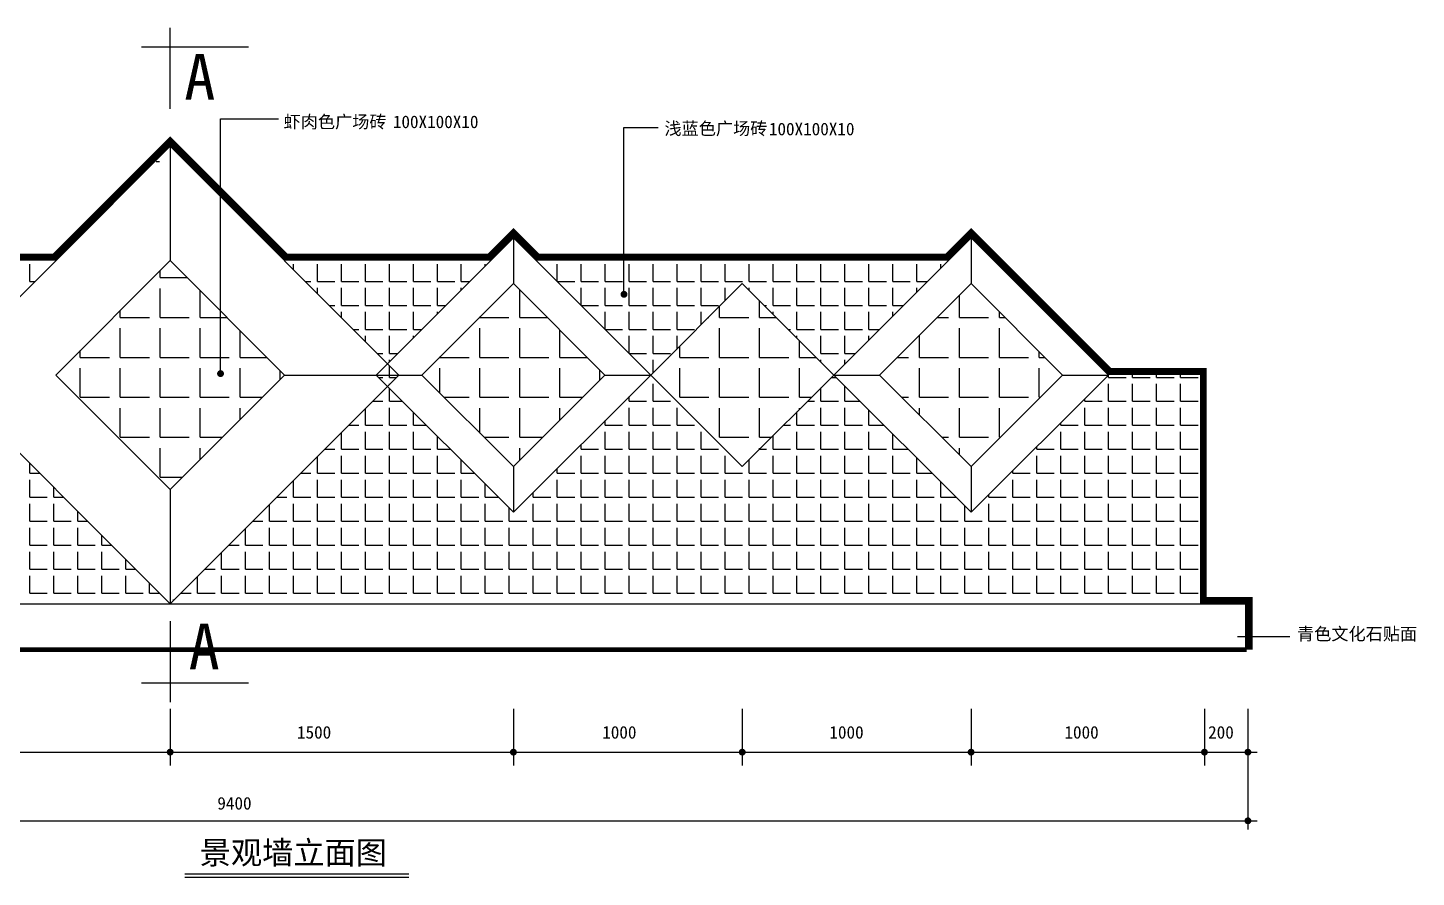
# Model space of a CAD drawing. Extents: x 537 to 24606, y 10245 to 27150.
# Drawn here: x 18486 to 24553, y 19555 to 23267 of the extents above; entities that cross this region are included whole.
import ezdxf

# ---------------------------------------------------------------- set-up
doc = ezdxf.new("R2010")
doc.units = 0
for name, color, linetype in [('填充', 4, 'CONTINUOUS'), ('大理石', 2, 'CONTINUOUS'), ('建筑', 1, 'CONTINUOUS'), ('文字', 7, 'CONTINUOUS'), ('标注', 5, 'CONTINUOUS'), ('路', 7, 'CONTINUOUS'), ('边线', 3, 'CONTINUOUS'), ('铺装', 8, 'CONTINUOUS')]:
    doc.layers.add(name, color=color, linetype=linetype)
doc.styles.get("Standard").update_dxf_attribs({"font": '', "height": 100})
doc.styles.get('STANDARD').set_extended_font_data('KaiTi_GB2312')

# ---------------------------------------------------------------- blocks, each defined once
blk = doc.blocks.new('13')
at = {"layer": '填充'}
for p, q in [((4735.1, 2184.9), (4735.1, 2199)), ((4638.7, 2132.8), (4652.8, 2132.8)), ((4787.2, 2132.8), (4801.3, 2132.8)), ((4839.9, 2080.1), (4839.9, 2094.2)), ((4533.9, 2028), (4548, 2028)), ((4892, 2028), (4906.1, 2028)), ((4944.7, 1975.3), (4944.7, 1989.5)), ((4429.1, 1923.3), (4443.3, 1923.3)), ((4996.7, 1923.3), (5010.9, 1923.3)), ((5049.4, 1870.6), (5049.4, 1884.7)), ((4324.3, 1818.5), (4338.5, 1818.5)), ((5101.5, 1818.5), (5115.7, 1818.5)), ((5154.2, 1765.8), (5154.2, 1779.9)), ((6202, 1782), (6202, 1789.9)), ((8192.7, 1772.7), (8192.7, 1786.8)), ((4219.6, 1713.7), (4233.7, 1713.7)), ((5206.3, 1713.7), (5220.4, 1713.7)), ((6119.6, 1713.7), (6133.7, 1713.7)), ((6306.7, 1713.7), (6306.7, 1727.4)), ((6306.7, 1713.7), (6320.4, 1713.7)), ((8119.6, 1713.7), (8133.7, 1713.7)), ((8297.5, 1722.5), (8297.5, 1736.7)), ((8306.3, 1713.7), (8320.4, 1713.7)), ((4106.5, 1608.9), (4106.5, 1685.1)), ((5259, 1661), (5259, 1685.1)), ((5363.8, 1608.9), (5363.8, 1685.1)), ((5468.5, 1608.9), (5468.5, 1685.1)), ((5573.3, 1608.9), (5573.3, 1685.1)), ((5678.1, 1608.9), (5678.1, 1685.1)), ((5782.9, 1608.9), (5782.9, 1685.1)), ((5887.6, 1608.9), (5887.6, 1685.1)), ((5992.4, 1608.9), (5992.4, 1685.1)), ((6097.2, 1677.2), (6097.2, 1685.1)), ((6411.5, 1608.9), (6411.5, 1685.1)), ((6516.3, 1608.9), (6516.3, 1685.1)), ((6621.1, 1608.9), (6621.1, 1685.1)), ((6725.8, 1608.9), (6725.8, 1685.1)), ((6830.6, 1608.9), (6830.6, 1685.1)), ((6935.4, 1608.9), (6935.4, 1685.1)), ((7040.2, 1608.9), (7040.2, 1685.1)), ((7144.9, 1608.9), (7144.9, 1685.1)), ((7249.7, 1608.9), (7249.7, 1685.1)), ((7354.5, 1608.9), (7354.5, 1685.1)), ((7459.3, 1608.9), (7459.3, 1685.1)), ((7564, 1608.9), (7564, 1685.1)), ((7668.8, 1608.9), (7668.8, 1685.1)), ((7773.6, 1608.9), (7773.6, 1685.1)), ((7878.4, 1608.9), (7878.4, 1685.1)), ((7983.1, 1608.9), (7983.1, 1685.1)), ((8087.9, 1667.9), (8087.9, 1685.1)), ((4106.5, 1608.9), (4128.9, 1608.9)), ((5311.1, 1608.9), (5335.2, 1608.9)), ((5363.8, 1608.9), (5440, 1608.9)), ((5363.8, 1556.2), (5363.8, 1580.4)), ((5468.5, 1608.9), (5544.7, 1608.9)), ((5468.5, 1504.2), (5468.5, 1580.4)), ((5573.3, 1608.9), (5649.5, 1608.9)), ((5573.3, 1504.2), (5573.3, 1580.4)), ((5678.1, 1608.9), (5754.3, 1608.9)), ((5678.1, 1504.2), (5678.1, 1580.4)), ((5782.9, 1608.9), (5859.1, 1608.9)), ((5782.9, 1504.2), (5782.9, 1580.4)), ((5887.6, 1608.9), (5963.8, 1608.9)), ((5887.6, 1504.2), (5887.6, 1580.4)), ((5992.4, 1608.9), (6028.9, 1608.9)), ((5992.4, 1572.4), (5992.4, 1580.4)), ((6411.5, 1608.9), (6487.7, 1608.9)), ((6516.3, 1608.9), (6592.5, 1608.9)), ((6516.3, 1504.2), (6516.3, 1580.4)), ((6621.1, 1608.9), (6697.3, 1608.9)), ((6621.1, 1504.2), (6621.1, 1580.4)), ((6725.8, 1608.9), (6802, 1608.9)), ((6725.8, 1504.2), (6725.8, 1580.4)), ((6830.6, 1608.9), (6906.8, 1608.9)), ((6830.6, 1504.2), (6830.6, 1580.4)), ((6935.4, 1608.9), (7011.6, 1608.9)), ((6935.4, 1504.2), (6935.4, 1580.4)), ((7040.2, 1608.9), (7116.4, 1608.9)), ((7040.2, 1504.2), (7040.2, 1580.4)), ((7144.9, 1608.9), (7221.1, 1608.9)), ((7144.9, 1524.9), (7144.9, 1580.4)), ((7249.7, 1608.9), (7325.9, 1608.9)), ((7249.7, 1570.3), (7249.7, 1580.4)), ((7354.5, 1608.9), (7430.7, 1608.9)), ((7354.5, 1504.2), (7354.5, 1580.4)), ((7459.3, 1608.9), (7535.5, 1608.9)), ((7459.3, 1504.2), (7459.3, 1580.4)), ((7564, 1608.9), (7640.2, 1608.9)), ((7564, 1504.2), (7564, 1580.4)), ((7668.8, 1608.9), (7745, 1608.9)), ((7668.8, 1504.2), (7668.8, 1580.4)), ((7773.6, 1608.9), (7849.8, 1608.9)), ((7773.6, 1504.2), (7773.6, 1580.4)), ((7878.4, 1608.9), (7954.6, 1608.9)), ((7878.4, 1504.2), (7878.4, 1580.4)), ((7983.1, 1608.9), (8028.9, 1608.9)), ((7983.1, 1563.1), (7983.1, 1580.4)), ((8402.2, 1617.8), (8402.2, 1631.9)), ((8411.1, 1608.9), (8425.2, 1608.9)), ((8507, 1513), (8507, 1527.1)), ((5415.8, 1504.2), (5440, 1504.2)), ((5468.5, 1504.2), (5544.7, 1504.2)), ((5468.5, 1451.5), (5468.5, 1475.6)), ((5573.3, 1504.2), (5649.5, 1504.2)), ((5573.3, 1399.4), (5573.3, 1475.6)), ((5678.1, 1504.2), (5754.3, 1504.2)), ((5678.1, 1399.4), (5678.1, 1475.6)), ((5782.9, 1504.2), (5859.1, 1504.2)), ((5782.9, 1399.4), (5782.9, 1475.6)), ((5887.6, 1504.2), (5924.2, 1504.2)), ((5887.6, 1467.6), (5887.6, 1475.6)), ((6516.3, 1504.2), (6592.5, 1504.2)), ((6621.1, 1504.2), (6697.3, 1504.2)), ((6621.1, 1399.4), (6621.1, 1475.6)), ((6725.8, 1504.2), (6802, 1504.2)), ((6725.8, 1399.4), (6725.8, 1475.6)), ((6830.6, 1504.2), (6906.8, 1504.2)), ((6830.6, 1399.4), (6830.6, 1475.6)), ((6935.4, 1504.2), (7011.6, 1504.2)), ((6935.4, 1399.4), (6935.4, 1475.6)), ((7040.2, 1504.2), (7116.4, 1504.2)), ((7040.2, 1420.2), (7040.2, 1475.6)), ((7315.8, 1504.2), (7325.9, 1504.2)), ((7354.5, 1504.2), (7430.7, 1504.2)), ((7354.5, 1465.5), (7354.5, 1475.6)), ((7459.3, 1504.2), (7535.5, 1504.2)), ((7459.3, 1399.4), (7459.3, 1475.6)), ((7564, 1504.2), (7640.2, 1504.2)), ((7564, 1399.4), (7564, 1475.6)), ((7668.8, 1504.2), (7745, 1504.2)), ((7668.8, 1399.4), (7668.8, 1475.6)), ((7773.6, 1504.2), (7849.8, 1504.2)), ((7773.6, 1399.4), (7773.6, 1475.6)), ((7878.4, 1504.2), (7924.2, 1504.2)), ((7878.4, 1458.4), (7878.4, 1475.6)), ((8515.8, 1504.2), (8530, 1504.2)), ((5520.6, 1399.4), (5544.7, 1399.4)), ((5573.3, 1399.4), (5649.5, 1399.4)), ((5678.1, 1399.4), (5754.3, 1399.4)), ((5782.9, 1399.4), (5819.4, 1399.4)), ((6621.1, 1399.4), (6697.3, 1399.4)), ((6725.8, 1399.4), (6802, 1399.4)), ((6830.6, 1399.4), (6906.8, 1399.4)), ((6935.4, 1399.4), (7011.6, 1399.4)), ((7420.6, 1399.4), (7430.7, 1399.4)), ((7459.3, 1399.4), (7535.5, 1399.4)), ((7564, 1399.4), (7640.2, 1399.4)), ((7668.8, 1399.4), (7745, 1399.4)), ((7773.6, 1399.4), (7819.4, 1399.4)), ((8611.8, 1408.2), (8611.8, 1422.3)), ((8620.6, 1399.4), (8634.8, 1399.4)), ((5573.3, 1346.7), (5573.3, 1370.8)), ((5678.1, 1294.6), (5678.1, 1370.8)), ((5782.9, 1362.9), (5782.9, 1370.8)), ((6725.8, 1294.6), (6725.8, 1370.8)), ((6830.6, 1294.6), (6830.6, 1370.8)), ((6935.4, 1315.4), (6935.4, 1370.8)), ((7459.3, 1360.7), (7459.3, 1370.8)), ((7564, 1294.6), (7564, 1370.8)), ((7668.8, 1294.6), (7668.8, 1370.8)), ((7773.6, 1353.6), (7773.6, 1370.8)), ((5625.4, 1294.6), (5649.5, 1294.6)), ((5678.1, 1294.6), (5714.6, 1294.6)), ((6725.8, 1294.6), (6802, 1294.6)), ((6830.6, 1294.6), (6906.8, 1294.6)), ((7564, 1294.6), (7640.2, 1294.6)), ((7668.8, 1294.6), (7714.6, 1294.6)), ((8716.6, 1303.4), (8716.6, 1317.6)), ((8725.4, 1294.6), (8739.5, 1294.6)), ((5678.1, 1258.1), (5678.1, 1266)), ((5678.1, 1189.8), (5678.1, 1241.9)), ((6830.6, 1210.6), (6830.6, 1266)), ((7564, 1256), (7564, 1266)), ((7668.8, 1248.8), (7668.8, 1266)), ((5630.2, 1189.8), (5649.5, 1189.8)), ((5678.1, 1189.8), (5709.8, 1189.8)), ((5678.1, 1158.1), (5678.1, 1161.3)), ((6830.6, 1085.1), (6830.6, 1161.3)), ((7609.8, 1189.8), (7630.2, 1189.8)), ((8821.3, 1189.8), (8821.3, 1212.8)), ((8821.3, 1189.8), (8897.5, 1189.8)), ((8821.3, 1085.1), (8821.3, 1161.3)), ((8926.1, 1189.8), (8926.1, 1210)), ((8926.1, 1189.8), (9002.3, 1189.8)), ((8926.1, 1085.1), (8926.1, 1161.3)), ((9030.9, 1189.8), (9030.9, 1210)), ((9030.9, 1189.8), (9107.1, 1189.8)), ((9030.9, 1085.1), (9030.9, 1161.3)), ((9135.7, 1189.8), (9135.7, 1210)), ((9135.7, 1189.8), (9211.9, 1189.8)), ((9135.7, 1085.1), (9135.7, 1161.3)), ((5678.1, 1085.1), (5678.1, 1141.9)), ((6725.8, 1085.1), (6725.8, 1105.8)), ((7564, 1085.1), (7564, 1144)), ((7668.8, 1085.1), (7668.8, 1151.2)), ((8716.6, 1085.1), (8716.6, 1096.6)), ((5573.3, 980.3), (5573.3, 1053.3)), ((5605.1, 1085.1), (5649.5, 1085.1)), ((5678.1, 1085.1), (5734.9, 1085.1)), ((5678.1, 980.3), (5678.1, 1056.5)), ((5782.9, 980.3), (5782.9, 1037.1)), ((6725.8, 1085.1), (6802, 1085.1)), ((6725.8, 980.3), (6725.8, 1056.5)), ((6830.6, 1085.1), (6906.8, 1085.1)), ((6830.6, 980.3), (6830.6, 1056.5)), ((6935.4, 980.3), (6935.4, 1056.5)), ((7459.3, 980.3), (7459.3, 1039.3)), ((7505.1, 1085.1), (7535.5, 1085.1)), ((7564, 1085.1), (7640.2, 1085.1)), ((7564, 980.3), (7564, 1056.5)), ((7668.8, 1085.1), (7734.9, 1085.1)), ((7668.8, 980.3), (7668.8, 1056.5)), ((7773.6, 980.3), (7773.6, 1046.4)), ((8716.6, 1085.1), (8792.8, 1085.1)), ((8716.6, 980.3), (8716.6, 1056.5)), ((8821.3, 1085.1), (8897.5, 1085.1)), ((8821.3, 980.3), (8821.3, 1056.5)), ((8926.1, 1085.1), (9002.3, 1085.1)), ((8926.1, 980.3), (8926.1, 1056.5)), ((9030.9, 1085.1), (9107.1, 1085.1)), ((9030.9, 980.3), (9030.9, 1056.5)), ((9135.7, 1085.1), (9211.9, 1085.1)), ((9135.7, 980.3), (9135.7, 1056.5)), ((5500.3, 980.3), (5544.7, 980.3)), ((5573.3, 980.3), (5649.5, 980.3)), ((5678.1, 980.3), (5754.3, 980.3)), ((5782.9, 980.3), (5839.7, 980.3)), ((6621.1, 980.3), (6621.1, 1001.1)), ((6621.1, 980.3), (6697.3, 980.3)), ((6725.8, 980.3), (6802, 980.3)), ((6830.6, 980.3), (6906.8, 980.3)), ((6935.4, 980.3), (7011.6, 980.3)), ((7400.3, 980.3), (7430.7, 980.3)), ((7459.3, 980.3), (7535.5, 980.3)), ((7564, 980.3), (7640.2, 980.3)), ((7668.8, 980.3), (7745, 980.3)), ((7773.6, 980.3), (7839.7, 980.3)), ((8611.8, 980.3), (8611.8, 991.8)), ((8611.8, 980.3), (8688, 980.3)), ((8716.6, 980.3), (8792.8, 980.3)), ((8821.3, 980.3), (8897.5, 980.3)), ((8926.1, 980.3), (9002.3, 980.3)), ((9030.9, 980.3), (9107.1, 980.3)), ((9135.7, 980.3), (9211.9, 980.3)), ((5468.5, 875.5), (5468.5, 948.5)), ((5573.3, 875.5), (5573.3, 951.7)), ((5678.1, 875.5), (5678.1, 951.7)), ((5782.9, 875.5), (5782.9, 951.7)), ((5887.6, 875.5), (5887.6, 932.4)), ((6621.1, 875.5), (6621.1, 951.7)), ((6725.8, 875.5), (6725.8, 951.7)), ((6830.6, 875.5), (6830.6, 951.7)), ((6935.4, 875.5), (6935.4, 951.7)), ((7040.2, 875.5), (7040.2, 951.7)), ((7354.5, 875.5), (7354.5, 934.5)), ((7459.3, 875.5), (7459.3, 951.7)), ((7564, 875.5), (7564, 951.7)), ((7668.8, 875.5), (7668.8, 951.7)), ((7773.6, 875.5), (7773.6, 951.7)), ((7878.4, 875.5), (7878.4, 941.6)), ((8611.8, 875.5), (8611.8, 951.7)), ((8716.6, 875.5), (8716.6, 951.7)), ((8821.3, 875.5), (8821.3, 951.7)), ((8926.1, 875.5), (8926.1, 951.7)), ((9030.9, 875.5), (9030.9, 951.7)), ((9135.7, 875.5), (9135.7, 951.7)), ((5395.5, 875.5), (5440, 875.5)), ((5468.5, 875.5), (5544.7, 875.5)), ((5573.3, 875.5), (5649.5, 875.5)), ((5678.1, 875.5), (5754.3, 875.5)), ((5782.9, 875.5), (5859.1, 875.5)), ((5887.6, 875.5), (5944.5, 875.5)), ((6516.3, 875.5), (6516.3, 896.3)), ((6516.3, 875.5), (6592.5, 875.5)), ((6621.1, 875.5), (6697.3, 875.5)), ((6725.8, 875.5), (6802, 875.5)), ((6830.6, 875.5), (6906.8, 875.5)), ((6935.4, 875.5), (7011.6, 875.5)), ((7040.2, 875.5), (7116.4, 875.5)), ((7295.5, 875.5), (7325.9, 875.5)), ((7354.5, 875.5), (7430.7, 875.5)), ((7459.3, 875.5), (7535.5, 875.5)), ((7564, 875.5), (7640.2, 875.5)), ((7668.8, 875.5), (7745, 875.5)), ((7773.6, 875.5), (7849.8, 875.5)), ((7878.4, 875.5), (7944.5, 875.5)), ((8507, 875.5), (8507, 887)), ((8507, 875.5), (8583.2, 875.5)), ((8611.8, 875.5), (8688, 875.5)), ((8716.6, 875.5), (8792.8, 875.5)), ((8821.3, 875.5), (8897.5, 875.5)), ((8926.1, 875.5), (9002.3, 875.5)), ((9030.9, 875.5), (9107.1, 875.5)), ((9135.7, 875.5), (9211.9, 875.5)), ((4106.5, 770.7), (4106.5, 813.5)), ((5363.8, 770.7), (5363.8, 843.8)), ((5468.5, 770.7), (5468.5, 846.9)), ((5573.3, 770.7), (5573.3, 846.9)), ((5678.1, 770.7), (5678.1, 846.9)), ((5782.9, 770.7), (5782.9, 846.9)), ((5887.6, 770.7), (5887.6, 846.9)), ((5992.4, 770.7), (5992.4, 827.6)), ((6411.5, 770.7), (6411.5, 791.5)), ((6516.3, 770.7), (6516.3, 846.9)), ((6621.1, 770.7), (6621.1, 846.9)), ((6725.8, 770.7), (6725.8, 846.9)), ((6830.6, 770.7), (6830.6, 846.9)), ((6935.4, 770.7), (6935.4, 846.9)), ((7040.2, 770.7), (7040.2, 846.9)), ((7144.9, 770.7), (7144.9, 846.9)), ((7249.7, 770.7), (7249.7, 829.7)), ((7354.5, 770.7), (7354.5, 846.9)), ((7459.3, 770.7), (7459.3, 846.9)), ((7564, 770.7), (7564, 846.9)), ((7668.8, 770.7), (7668.8, 846.9)), ((7773.6, 770.7), (7773.6, 846.9)), ((7878.4, 770.7), (7878.4, 846.9)), ((7983.1, 770.7), (7983.1, 836.9)), ((8507, 770.7), (8507, 846.9)), ((8611.8, 770.7), (8611.8, 846.9)), ((8716.6, 770.7), (8716.6, 846.9)), ((8821.3, 770.7), (8821.3, 846.9)), ((8926.1, 770.7), (8926.1, 846.9)), ((9030.9, 770.7), (9030.9, 846.9)), ((9135.7, 770.7), (9135.7, 846.9)), ((4106.5, 770.7), (4149.3, 770.7)), ((4106.5, 666), (4106.5, 742.2)), ((5259, 666), (5259, 739)), ((5290.7, 770.7), (5335.2, 770.7)), ((5363.8, 770.7), (5440, 770.7)), ((5363.8, 666), (5363.8, 742.2)), ((5468.5, 770.7), (5544.7, 770.7)), ((5468.5, 666), (5468.5, 742.2)), ((5573.3, 770.7), (5649.5, 770.7)), ((5573.3, 666), (5573.3, 742.2)), ((5678.1, 770.7), (5754.3, 770.7)), ((5678.1, 666), (5678.1, 742.2)), ((5782.9, 770.7), (5859.1, 770.7)), ((5782.9, 666), (5782.9, 742.2)), ((5887.6, 770.7), (5963.8, 770.7)), ((5887.6, 666), (5887.6, 742.2)), ((5992.4, 770.7), (6049.3, 770.7)), ((5992.4, 666), (5992.4, 742.2)), ((6411.5, 770.7), (6487.7, 770.7)), ((6411.5, 666), (6411.5, 742.2)), ((6516.3, 770.7), (6592.5, 770.7)), ((6516.3, 666), (6516.3, 742.2)), ((6621.1, 770.7), (6697.3, 770.7)), ((6621.1, 666), (6621.1, 742.2)), ((6725.8, 770.7), (6802, 770.7)), ((6725.8, 666), (6725.8, 742.2)), ((6830.6, 770.7), (6906.8, 770.7)), ((6830.6, 666), (6830.6, 742.2)), ((6935.4, 770.7), (7011.6, 770.7)), ((6935.4, 666), (6935.4, 742.2)), ((7040.2, 770.7), (7116.4, 770.7)), ((7040.2, 666), (7040.2, 742.2)), ((7144.9, 770.7), (7221.1, 770.7)), ((7144.9, 666), (7144.9, 742.2)), ((7249.7, 770.7), (7325.9, 770.7)), ((7249.7, 666), (7249.7, 742.2)), ((7354.5, 770.7), (7430.7, 770.7)), ((7354.5, 666), (7354.5, 742.2)), ((7459.3, 770.7), (7535.5, 770.7)), ((7459.3, 666), (7459.3, 742.2)), ((7564, 770.7), (7640.2, 770.7)), ((7564, 666), (7564, 742.2)), ((7668.8, 770.7), (7745, 770.7)), ((7668.8, 666), (7668.8, 742.2)), ((7773.6, 770.7), (7849.8, 770.7)), ((7773.6, 666), (7773.6, 742.2)), ((7878.4, 770.7), (7954.6, 770.7)), ((7878.4, 666), (7878.4, 742.2)), ((7983.1, 770.7), (8049.3, 770.7)), ((7983.1, 666), (7983.1, 742.2)), ((8087.9, 666), (8087.9, 732.1)), ((8402.2, 770.7), (8402.2, 782.2)), ((8402.2, 770.7), (8478.4, 770.7)), ((8402.2, 666), (8402.2, 742.2)), ((8507, 770.7), (8583.2, 770.7)), ((8507, 666), (8507, 742.2)), ((8611.8, 770.7), (8688, 770.7)), ((8611.8, 666), (8611.8, 742.2)), ((8716.6, 770.7), (8792.8, 770.7)), ((8716.6, 666), (8716.6, 742.2)), ((8821.3, 770.7), (8897.5, 770.7)), ((8821.3, 666), (8821.3, 742.2)), ((8926.1, 770.7), (9002.3, 770.7)), ((8926.1, 666), (8926.1, 742.2)), ((9030.9, 770.7), (9107.1, 770.7)), ((9030.9, 666), (9030.9, 742.2)), ((9135.7, 770.7), (9211.9, 770.7)), ((9135.7, 666), (9135.7, 742.2)), ((4211.2, 666), (4211.2, 708.8)), ((6097.2, 666), (6097.2, 722.8)), ((6306.7, 666), (6306.7, 686.7)), ((8297.5, 666), (8297.5, 677.5)), ((4106.5, 666), (4182.7, 666)), ((4106.5, 561.2), (4106.5, 637.4)), ((4211.2, 666), (4254, 666)), ((4211.2, 561.2), (4211.2, 637.4)), ((5154.2, 561.2), (5154.2, 634.2)), ((5186, 666), (5230.4, 666)), ((5259, 666), (5335.2, 666)), ((5259, 561.2), (5259, 637.4)), ((5363.8, 666), (5440, 666)), ((5363.8, 561.2), (5363.8, 637.4)), ((5468.5, 666), (5544.7, 666)), ((5468.5, 561.2), (5468.5, 637.4)), ((5573.3, 666), (5649.5, 666)), ((5573.3, 561.2), (5573.3, 637.4)), ((5678.1, 666), (5754.3, 666)), ((5678.1, 561.2), (5678.1, 637.4)), ((5782.9, 666), (5859.1, 666)), ((5782.9, 561.2), (5782.9, 637.4)), ((5887.6, 666), (5963.8, 666)), ((5887.6, 561.2), (5887.6, 637.4)), ((5992.4, 666), (6068.6, 666)), ((5992.4, 561.2), (5992.4, 637.4)), ((6097.2, 666), (6154, 666)), ((6097.2, 561.2), (6097.2, 637.4)), ((6202, 561.2), (6202, 618)), ((6306.7, 666), (6382.9, 666)), ((6306.7, 561.2), (6306.7, 637.4)), ((6411.5, 666), (6487.7, 666)), ((6411.5, 561.2), (6411.5, 637.4)), ((6516.3, 666), (6592.5, 666)), ((6516.3, 561.2), (6516.3, 637.4)), ((6621.1, 666), (6697.3, 666)), ((6621.1, 561.2), (6621.1, 637.4)), ((6725.8, 666), (6802, 666)), ((6725.8, 561.2), (6725.8, 637.4)), ((6830.6, 666), (6906.8, 666)), ((6830.6, 561.2), (6830.6, 637.4)), ((6935.4, 666), (7011.6, 666)), ((6935.4, 561.2), (6935.4, 637.4)), ((7040.2, 666), (7116.4, 666)), ((7040.2, 561.2), (7040.2, 637.4)), ((7144.9, 666), (7221.1, 666)), ((7144.9, 561.2), (7144.9, 637.4)), ((7249.7, 666), (7325.9, 666)), ((7249.7, 561.2), (7249.7, 637.4)), ((7354.5, 666), (7430.7, 666)), ((7354.5, 561.2), (7354.5, 637.4)), ((7459.3, 666), (7535.5, 666)), ((7459.3, 561.2), (7459.3, 637.4)), ((7564, 666), (7640.2, 666)), ((7564, 561.2), (7564, 637.4)), ((7668.8, 666), (7745, 666)), ((7668.8, 561.2), (7668.8, 637.4)), ((7773.6, 666), (7849.8, 666)), ((7773.6, 561.2), (7773.6, 637.4)), ((7878.4, 666), (7954.6, 666)), ((7878.4, 561.2), (7878.4, 637.4)), ((7983.1, 666), (8059.3, 666)), ((7983.1, 561.2), (7983.1, 637.4)), ((8087.9, 666), (8154, 666)), ((8087.9, 561.2), (8087.9, 637.4)), ((8192.7, 561.2), (8192.7, 627.3)), ((8297.5, 666), (8373.7, 666)), ((8297.5, 561.2), (8297.5, 637.4)), ((8402.2, 666), (8478.4, 666)), ((8402.2, 561.2), (8402.2, 637.4)), ((8507, 666), (8583.2, 666)), ((8507, 561.2), (8507, 637.4)), ((8611.8, 666), (8688, 666)), ((8611.8, 561.2), (8611.8, 637.4)), ((8716.6, 666), (8792.8, 666)), ((8716.6, 561.2), (8716.6, 637.4)), ((8821.3, 666), (8897.5, 666)), ((8821.3, 561.2), (8821.3, 637.4)), ((8926.1, 666), (9002.3, 666)), ((8926.1, 561.2), (8926.1, 637.4)), ((9030.9, 666), (9107.1, 666)), ((9030.9, 561.2), (9030.9, 637.4)), ((9135.7, 666), (9211.9, 666)), ((9135.7, 561.2), (9135.7, 637.4)), ((4106.5, 561.2), (4182.7, 561.2)), ((4211.2, 561.2), (4287.4, 561.2)), ((4316, 561.2), (4316, 604)), ((4316, 561.2), (4358.8, 561.2)), ((5081.2, 561.2), (5125.6, 561.2)), ((5154.2, 561.2), (5230.4, 561.2)), ((5259, 561.2), (5335.2, 561.2)), ((5363.8, 561.2), (5440, 561.2)), ((5468.5, 561.2), (5544.7, 561.2)), ((5573.3, 561.2), (5649.5, 561.2)), ((5678.1, 561.2), (5754.3, 561.2)), ((5782.9, 561.2), (5859.1, 561.2)), ((5887.6, 561.2), (5963.8, 561.2)), ((5992.4, 561.2), (6068.6, 561.2)), ((6097.2, 561.2), (6173.4, 561.2)), ((6202, 561.2), (6278.2, 561.2)), ((6306.7, 561.2), (6382.9, 561.2)), ((6411.5, 561.2), (6487.7, 561.2)), ((6516.3, 561.2), (6592.5, 561.2)), ((6621.1, 561.2), (6697.3, 561.2)), ((6725.8, 561.2), (6802, 561.2)), ((6830.6, 561.2), (6906.8, 561.2)), ((6935.4, 561.2), (7011.6, 561.2)), ((7040.2, 561.2), (7116.4, 561.2)), ((7144.9, 561.2), (7221.1, 561.2)), ((7249.7, 561.2), (7325.9, 561.2)), ((7354.5, 561.2), (7430.7, 561.2)), ((7459.3, 561.2), (7535.5, 561.2)), ((7564, 561.2), (7640.2, 561.2)), ((7668.8, 561.2), (7745, 561.2)), ((7773.6, 561.2), (7849.8, 561.2)), ((7878.4, 561.2), (7954.6, 561.2)), ((7983.1, 561.2), (8059.3, 561.2)), ((8087.9, 561.2), (8164.1, 561.2)), ((8192.7, 561.2), (8268.9, 561.2)), ((8297.5, 561.2), (8373.7, 561.2)), ((8402.2, 561.2), (8478.4, 561.2)), ((8507, 561.2), (8583.2, 561.2)), ((8611.8, 561.2), (8688, 561.2)), ((8716.6, 561.2), (8792.8, 561.2)), ((8821.3, 561.2), (8897.5, 561.2)), ((8926.1, 561.2), (9002.3, 561.2)), ((9030.9, 561.2), (9107.1, 561.2)), ((9135.7, 561.2), (9211.9, 561.2)), ((4106.5, 456.4), (4106.5, 532.6)), ((4211.2, 456.4), (4211.2, 532.6)), ((4316, 456.4), (4316, 532.6)), ((4420.8, 456.4), (4420.8, 499.2)), ((5049.4, 456.4), (5049.4, 529.4)), ((5154.2, 456.4), (5154.2, 532.6)), ((5259, 456.4), (5259, 532.6)), ((5363.8, 456.4), (5363.8, 532.6)), ((5468.5, 456.4), (5468.5, 532.6)), ((5573.3, 456.4), (5573.3, 532.6)), ((5678.1, 456.4), (5678.1, 532.6)), ((5782.9, 456.4), (5782.9, 532.6)), ((5887.6, 456.4), (5887.6, 532.6)), ((5992.4, 456.4), (5992.4, 532.6)), ((6097.2, 456.4), (6097.2, 532.6)), ((6202, 456.4), (6202, 532.6)), ((6306.7, 456.4), (6306.7, 532.6)), ((6411.5, 456.4), (6411.5, 532.6)), ((6516.3, 456.4), (6516.3, 532.6)), ((6621.1, 456.4), (6621.1, 532.6)), ((6725.8, 456.4), (6725.8, 532.6)), ((6830.6, 456.4), (6830.6, 532.6)), ((6935.4, 456.4), (6935.4, 532.6)), ((7040.2, 456.4), (7040.2, 532.6)), ((7144.9, 456.4), (7144.9, 532.6)), ((7249.7, 456.4), (7249.7, 532.6)), ((7354.5, 456.4), (7354.5, 532.6)), ((7459.3, 456.4), (7459.3, 532.6)), ((7564, 456.4), (7564, 532.6)), ((7668.8, 456.4), (7668.8, 532.6)), ((7773.6, 456.4), (7773.6, 532.6)), ((7878.4, 456.4), (7878.4, 532.6)), ((7983.1, 456.4), (7983.1, 532.6)), ((8087.9, 456.4), (8087.9, 532.6)), ((8192.7, 456.4), (8192.7, 532.6)), ((8297.5, 456.4), (8297.5, 532.6)), ((8402.2, 456.4), (8402.2, 532.6)), ((8507, 456.4), (8507, 532.6)), ((8611.8, 456.4), (8611.8, 532.6)), ((8716.6, 456.4), (8716.6, 532.6)), ((8821.3, 456.4), (8821.3, 532.6)), ((8926.1, 456.4), (8926.1, 532.6)), ((9030.9, 456.4), (9030.9, 532.6)), ((9135.7, 456.4), (9135.7, 532.6)), ((4106.5, 456.4), (4182.7, 456.4)), ((4106.5, 351.6), (4106.5, 427.8)), ((4211.2, 456.4), (4287.4, 456.4)), ((4211.2, 351.6), (4211.2, 427.8)), ((4316, 456.4), (4392.2, 456.4)), ((4316, 351.6), (4316, 427.8)), ((4420.8, 456.4), (4463.6, 456.4)), ((4420.8, 351.6), (4420.8, 427.8)), ((4976.4, 456.4), (5020.9, 456.4)), ((5049.4, 456.4), (5125.6, 456.4)), ((5049.4, 351.6), (5049.4, 427.8)), ((5154.2, 456.4), (5230.4, 456.4)), ((5154.2, 351.6), (5154.2, 427.8)), ((5259, 456.4), (5335.2, 456.4)), ((5259, 351.6), (5259, 427.8)), ((5363.8, 456.4), (5440, 456.4)), ((5363.8, 351.6), (5363.8, 427.8)), ((5468.5, 456.4), (5544.7, 456.4)), ((5468.5, 351.6), (5468.5, 427.8)), ((5573.3, 456.4), (5649.5, 456.4)), ((5573.3, 351.6), (5573.3, 427.8)), ((5678.1, 456.4), (5754.3, 456.4)), ((5678.1, 351.6), (5678.1, 427.8)), ((5782.9, 456.4), (5859.1, 456.4)), ((5782.9, 351.6), (5782.9, 427.8)), ((5887.6, 456.4), (5963.8, 456.4)), ((5887.6, 351.6), (5887.6, 427.8)), ((5992.4, 456.4), (6068.6, 456.4)), ((5992.4, 351.6), (5992.4, 427.8)), ((6097.2, 456.4), (6173.4, 456.4)), ((6097.2, 351.6), (6097.2, 427.8)), ((6202, 456.4), (6278.2, 456.4)), ((6202, 351.6), (6202, 427.8)), ((6306.7, 456.4), (6382.9, 456.4)), ((6306.7, 351.6), (6306.7, 427.8)), ((6411.5, 456.4), (6487.7, 456.4)), ((6411.5, 351.6), (6411.5, 427.8)), ((6516.3, 456.4), (6592.5, 456.4)), ((6516.3, 351.6), (6516.3, 427.8)), ((6621.1, 456.4), (6697.3, 456.4)), ((6621.1, 351.6), (6621.1, 427.8)), ((6725.8, 456.4), (6802, 456.4)), ((6725.8, 351.6), (6725.8, 427.8)), ((6830.6, 456.4), (6906.8, 456.4)), ((6830.6, 351.6), (6830.6, 427.8)), ((6935.4, 456.4), (7011.6, 456.4)), ((6935.4, 351.6), (6935.4, 427.8)), ((7040.2, 456.4), (7116.4, 456.4)), ((7040.2, 351.6), (7040.2, 427.8)), ((7144.9, 456.4), (7221.1, 456.4)), ((7144.9, 351.6), (7144.9, 427.8)), ((7249.7, 456.4), (7325.9, 456.4)), ((7249.7, 351.6), (7249.7, 427.8)), ((7354.5, 456.4), (7430.7, 456.4)), ((7354.5, 351.6), (7354.5, 427.8)), ((7459.3, 456.4), (7535.5, 456.4)), ((7459.3, 351.6), (7459.3, 427.8)), ((7564, 456.4), (7640.2, 456.4)), ((7564, 351.6), (7564, 427.8)), ((7668.8, 456.4), (7745, 456.4)), ((7668.8, 351.6), (7668.8, 427.8)), ((7773.6, 456.4), (7849.8, 456.4)), ((7773.6, 351.6), (7773.6, 427.8)), ((7878.4, 456.4), (7954.6, 456.4)), ((7878.4, 351.6), (7878.4, 427.8)), ((7983.1, 456.4), (8059.3, 456.4)), ((7983.1, 351.6), (7983.1, 427.8)), ((8087.9, 456.4), (8164.1, 456.4)), ((8087.9, 351.6), (8087.9, 427.8)), ((8192.7, 456.4), (8268.9, 456.4)), ((8192.7, 351.6), (8192.7, 427.8)), ((8297.5, 456.4), (8373.7, 456.4)), ((8297.5, 351.6), (8297.5, 427.8)), ((8402.2, 456.4), (8478.4, 456.4)), ((8402.2, 351.6), (8402.2, 427.8)), ((8507, 456.4), (8583.2, 456.4)), ((8507, 351.6), (8507, 427.8)), ((8611.8, 456.4), (8688, 456.4)), ((8611.8, 351.6), (8611.8, 427.8)), ((8716.6, 456.4), (8792.8, 456.4)), ((8716.6, 351.6), (8716.6, 427.8)), ((8821.3, 456.4), (8897.5, 456.4)), ((8821.3, 351.6), (8821.3, 427.8)), ((8926.1, 456.4), (9002.3, 456.4)), ((8926.1, 351.6), (8926.1, 427.8)), ((9030.9, 456.4), (9107.1, 456.4)), ((9030.9, 351.6), (9030.9, 427.8)), ((9135.7, 456.4), (9211.9, 456.4)), ((9135.7, 351.6), (9135.7, 427.8)), ((4525.6, 351.6), (4525.6, 394.4)), ((4944.7, 351.6), (4944.7, 424.7)), ((4106.5, 351.6), (4182.7, 351.6)), ((4106.5, 246.9), (4106.5, 323.1)), ((4211.2, 351.6), (4287.4, 351.6)), ((4211.2, 246.9), (4211.2, 323.1)), ((4316, 351.6), (4392.2, 351.6)), ((4316, 246.9), (4316, 323.1)), ((4420.8, 351.6), (4497, 351.6)), ((4420.8, 246.9), (4420.8, 323.1)), ((4525.6, 351.6), (4568.4, 351.6)), ((4525.6, 246.9), (4525.6, 323.1)), ((4839.9, 246.9), (4839.9, 319.9)), ((4871.6, 351.6), (4916.1, 351.6)), ((4944.7, 351.6), (5020.9, 351.6)), ((4944.7, 246.9), (4944.7, 323.1)), ((5049.4, 351.6), (5125.6, 351.6)), ((5049.4, 246.9), (5049.4, 323.1)), ((5154.2, 351.6), (5230.4, 351.6)), ((5154.2, 246.9), (5154.2, 323.1)), ((5259, 351.6), (5335.2, 351.6)), ((5259, 246.9), (5259, 323.1)), ((5363.8, 351.6), (5440, 351.6)), ((5363.8, 246.9), (5363.8, 323.1)), ((5468.5, 351.6), (5544.7, 351.6)), ((5468.5, 246.9), (5468.5, 323.1)), ((5573.3, 351.6), (5649.5, 351.6)), ((5573.3, 246.9), (5573.3, 323.1)), ((5678.1, 351.6), (5754.3, 351.6)), ((5678.1, 246.9), (5678.1, 323.1)), ((5782.9, 351.6), (5859.1, 351.6)), ((5782.9, 246.9), (5782.9, 323.1)), ((5887.6, 351.6), (5963.8, 351.6)), ((5887.6, 246.9), (5887.6, 323.1)), ((5992.4, 351.6), (6068.6, 351.6)), ((5992.4, 246.9), (5992.4, 323.1)), ((6097.2, 351.6), (6173.4, 351.6)), ((6097.2, 246.9), (6097.2, 323.1)), ((6202, 351.6), (6278.2, 351.6)), ((6202, 246.9), (6202, 323.1)), ((6306.7, 351.6), (6382.9, 351.6)), ((6306.7, 246.9), (6306.7, 323.1)), ((6411.5, 351.6), (6487.7, 351.6)), ((6411.5, 246.9), (6411.5, 323.1)), ((6516.3, 351.6), (6592.5, 351.6)), ((6516.3, 246.9), (6516.3, 323.1)), ((6621.1, 351.6), (6697.3, 351.6)), ((6621.1, 246.9), (6621.1, 323.1)), ((6725.8, 351.6), (6802, 351.6)), ((6725.8, 246.9), (6725.8, 323.1)), ((6830.6, 351.6), (6906.8, 351.6)), ((6830.6, 246.9), (6830.6, 323.1)), ((6935.4, 351.6), (7011.6, 351.6)), ((6935.4, 246.9), (6935.4, 323.1)), ((7040.2, 351.6), (7116.4, 351.6)), ((7040.2, 246.9), (7040.2, 323.1)), ((7144.9, 351.6), (7221.1, 351.6)), ((7144.9, 246.9), (7144.9, 323.1)), ((7249.7, 351.6), (7325.9, 351.6)), ((7249.7, 246.9), (7249.7, 323.1)), ((7354.5, 351.6), (7430.7, 351.6)), ((7354.5, 246.9), (7354.5, 323.1)), ((7459.3, 351.6), (7535.5, 351.6)), ((7459.3, 246.9), (7459.3, 323.1)), ((7564, 351.6), (7640.2, 351.6)), ((7564, 246.9), (7564, 323.1)), ((7668.8, 351.6), (7745, 351.6)), ((7668.8, 246.9), (7668.8, 323.1)), ((7773.6, 351.6), (7849.8, 351.6)), ((7773.6, 246.9), (7773.6, 323.1)), ((7878.4, 351.6), (7954.6, 351.6)), ((7878.4, 246.9), (7878.4, 323.1)), ((7983.1, 351.6), (8059.3, 351.6)), ((7983.1, 246.9), (7983.1, 323.1)), ((8087.9, 351.6), (8164.1, 351.6)), ((8087.9, 246.9), (8087.9, 323.1)), ((8192.7, 351.6), (8268.9, 351.6)), ((8192.7, 246.9), (8192.7, 323.1)), ((8297.5, 351.6), (8373.7, 351.6)), ((8297.5, 246.9), (8297.5, 323.1)), ((8402.2, 351.6), (8478.4, 351.6)), ((8402.2, 246.9), (8402.2, 323.1)), ((8507, 351.6), (8583.2, 351.6)), ((8507, 246.9), (8507, 323.1)), ((8611.8, 351.6), (8688, 351.6)), ((8611.8, 246.9), (8611.8, 323.1)), ((8716.6, 351.6), (8792.8, 351.6)), ((8716.6, 246.9), (8716.6, 323.1)), ((8821.3, 351.6), (8897.5, 351.6)), ((8821.3, 246.9), (8821.3, 323.1)), ((8926.1, 351.6), (9002.3, 351.6)), ((8926.1, 246.9), (8926.1, 323.1)), ((9030.9, 351.6), (9107.1, 351.6)), ((9030.9, 246.9), (9030.9, 323.1)), ((9135.7, 351.6), (9211.9, 351.6)), ((9135.7, 246.9), (9135.7, 323.1)), ((4106.5, 246.9), (4182.7, 246.9)), ((4211.2, 246.9), (4287.4, 246.9)), ((4316, 246.9), (4392.2, 246.9)), ((4420.8, 246.9), (4497, 246.9)), ((4525.6, 246.9), (4601.8, 246.9)), ((4630.3, 246.9), (4630.3, 289.7)), ((4630.3, 246.9), (4673.1, 246.9)), ((4766.9, 246.9), (4811.3, 246.9)), ((4839.9, 246.9), (4916.1, 246.9)), ((4944.7, 246.9), (5020.9, 246.9)), ((5049.4, 246.9), (5125.6, 246.9)), ((5154.2, 246.9), (5230.4, 246.9)), ((5259, 246.9), (5335.2, 246.9)), ((5363.8, 246.9), (5440, 246.9)), ((5468.5, 246.9), (5544.7, 246.9)), ((5573.3, 246.9), (5649.5, 246.9)), ((5678.1, 246.9), (5754.3, 246.9)), ((5782.9, 246.9), (5859.1, 246.9)), ((5887.6, 246.9), (5963.8, 246.9)), ((5992.4, 246.9), (6068.6, 246.9)), ((6097.2, 246.9), (6173.4, 246.9)), ((6202, 246.9), (6278.2, 246.9)), ((6306.7, 246.9), (6382.9, 246.9)), ((6411.5, 246.9), (6487.7, 246.9)), ((6516.3, 246.9), (6592.5, 246.9)), ((6621.1, 246.9), (6697.3, 246.9)), ((6725.8, 246.9), (6802, 246.9)), ((6830.6, 246.9), (6906.8, 246.9)), ((6935.4, 246.9), (7011.6, 246.9)), ((7040.2, 246.9), (7116.4, 246.9)), ((7144.9, 246.9), (7221.1, 246.9)), ((7249.7, 246.9), (7325.9, 246.9)), ((7354.5, 246.9), (7430.7, 246.9)), ((7459.3, 246.9), (7535.5, 246.9)), ((7564, 246.9), (7640.2, 246.9)), ((7668.8, 246.9), (7745, 246.9)), ((7773.6, 246.9), (7849.8, 246.9)), ((7878.4, 246.9), (7954.6, 246.9)), ((7983.1, 246.9), (8059.3, 246.9)), ((8087.9, 246.9), (8164.1, 246.9)), ((8192.7, 246.9), (8268.9, 246.9)), ((8297.5, 246.9), (8373.7, 246.9)), ((8402.2, 246.9), (8478.4, 246.9)), ((8507, 246.9), (8583.2, 246.9)), ((8611.8, 246.9), (8688, 246.9)), ((8716.6, 246.9), (8792.8, 246.9)), ((8821.3, 246.9), (8897.5, 246.9)), ((8926.1, 246.9), (9002.3, 246.9)), ((9030.9, 246.9), (9107.1, 246.9)), ((9135.7, 246.9), (9211.9, 246.9)), ((4735.1, 215.1), (4735.1, 218.3))]:
    blk.add_line(p, q, dxfattribs=at)

msp = doc.modelspace()

# ---------------------------------------------------------------- hatches: boundary and pattern name
at = {"layer": '铺装'}
h = msp.add_hatch(dxfattribs=at)
h.set_pattern_fill('ANGLE', color=256, scale=25, style=0)
h.set_pattern_definition([(0, (42813.47, 1395.28), (0, 174.625), [127, -47.625]), (90, (42813.47, 1395.28), (-174.625, 1e-14), [127, -47.625])])
h.paths.add_polyline_path([(23008.004, 21749.35), (22608.004, 22149.35), (22208.004, 21749.35), (22608.004, 21349.35)])
h.paths.add_polyline_path([(21208.004, 21749.35), (21608.004, 21349.35), (22008.004, 21749.35), (21608.004, 22149.35)])
h.paths.add_polyline_path([(20608.004, 22149.35), (20208.004, 21749.35), (20608.004, 21349.35), (21008.004, 21749.35)])
h.paths.add_polyline_path([(19320.611, 21755.472, -0.40392971), (19327.847, 21762.967), (19327.847, 22029.507), (19108.004, 22249.35), (18608.004, 21749.35), (19108.004, 21249.35), (19608.004, 21749.35), (19327.847, 22029.507), (19327.847, 21762.967, -0.42457274), (19335.611, 21755.472, -1)])
h.paths.add_polyline_path([(17608.004, 22149.35), (17208.004, 21749.35), (17608.004, 21349.35), (18008.004, 21749.35)])
h.paths.add_polyline_path([(16608.004, 22149.35), (16208.004, 21749.35), (16608.004, 21349.35), (17008.004, 21749.35)])
h.paths.add_polyline_path([(16008.004, 21749.35), (15608.004, 22149.35), (15208.004, 21749.35), (15608.004, 21349.35)])

# ---------------------------------------------------------------- linework, layer by layer
at = {"layer": '填充'}
for p, q in [((19143.129, 22734.225), (19143.129, 22748.367)), ((19046.666, 22682.153), (19060.808, 22682.153)), ((19195.201, 22682.153), (19209.343, 22682.153)), ((19247.904, 22629.45), (19247.904, 22643.592))]:
    msp.add_line(p, q, dxfattribs=at)
at = {"layer": '大理石'}
for p, q in [((19108.004, 22749.35), (19108.004, 22249.35)), ((20608.004, 22349.35), (20608.004, 22149.35)), ((22608.004, 22349.35), (22008.004, 21749.35)), ((22608.004, 22349.35), (22608.004, 22149.35)), ((19608.004, 21749.35), (20208.004, 21749.35)), ((21008.004, 21749.35), (21208.004, 21749.35)), ((22008.004, 21749.35), (22208.004, 21749.35)), ((22608.004, 21149.35), (22008.004, 21749.35)), ((22608.004, 21149.35), (23208.004, 21749.35)), ((23008.004, 21749.35), (23208.004, 21749.35)), ((20608.004, 21349.35), (20608.004, 21149.35)), ((22608.004, 21349.35), (22608.004, 21149.35)), ((19108.004, 21249.35), (19108.004, 20749.35))]:
    msp.add_line(p, q, dxfattribs=at)
for points in [[(19108.004, 20749.35), (20108.004, 21749.35), (19108.004, 22749.35), (18108.004, 21749.35)], [(20008.004, 21749.35), (20608.004, 22349.35), (21208.004, 21749.35), (20608.004, 21149.35)], [(23208.004, 21749.35), (22608.004, 22349.35), (22008.004, 21749.35), (22608.004, 21149.35)], [(19108.004, 21249.35), (18608.004, 21749.35), (19108.004, 22249.35), (19608.004, 21749.35)], [(20608.004, 21349.35), (20208.004, 21749.35), (20608.004, 22149.35), (21008.004, 21749.35)], [(21208.004, 21749.35), (21608.004, 22149.35), (22008.004, 21749.35), (21608.004, 21349.35)], [(23008.004, 21749.35), (22608.004, 21349.35), (22208.004, 21749.35), (22608.004, 22149.35)]]:
    msp.add_lwpolyline(points, close=True, dxfattribs=at)
at = {"layer": '建筑'}
for p, q in [((19108.004, 22912.517), (19108.004, 23266.889)), ((18983.043, 23182.959), (19449.714, 23182.959)), ((19108.004, 20674.382), (19108.004, 20320.01)), ((18983.043, 20403.94), (19449.714, 20403.94)), ((19171.632, 19569.193), (20151.168, 19569.193))]:
    msp.add_line(p, q, dxfattribs=at)
at = {"layer": '文字', "const_width": 15}
for points in [[(21083.609, 22102.086, 1), (21098.609, 22102.086, 1)], [(19320.611, 21755.472, 1), (19335.611, 21755.472, 1)]]:
    msp.add_lwpolyline(points, format="xyb", close=True, dxfattribs=at)
at = {"layer": '标注'}
for p, q in [((19327.847, 22868.345), (19581.232, 22868.345)), ((19327.847, 21750.536), (19327.847, 22868.345)), ((21090.089, 22830.626), (21240.749, 22830.626)), ((21090.089, 22102.186), (21090.089, 22830.626)), ((24000.666, 20605.581), (23773.012, 20605.581)), ((19108.004, 20291.162), (19108.004, 20042.881)), ((20608.004, 20291.162), (20608.004, 20042.881)), ((21608.004, 20291.162), (21608.004, 20042.881)), ((22608.004, 20291.162), (22608.004, 20042.881)), ((23628.004, 20291.162), (23628.004, 20042.881)), ((23818.004, 20291.162), (23818.004, 19763.461)), ((14351.913, 20101.3), (23858.294, 20101.3)), ((14351.913, 19801.3), (23858.294, 19801.3))]:
    msp.add_line(p, q, dxfattribs=at)
at = {"layer": '标注', "const_width": 15}
for points in [[(19100.504, 20101.3, 1), (19115.504, 20101.3, 1)], [(20600.504, 20101.3, 1), (20615.504, 20101.3, 1)], [(21600.504, 20101.3, 1), (21615.504, 20101.3, 1)], [(22600.504, 20101.3, 1), (22615.504, 20101.3, 1)], [(23620.504, 20101.3, 1), (23635.504, 20101.3, 1)], [(23810.504, 20101.3, 1), (23825.504, 20101.3, 1)], [(23810.504, 19801.3, 1), (23825.504, 19801.3, 1)]]:
    msp.add_lwpolyline(points, format="xyb", close=True, dxfattribs=at)
at = {"layer": '路'}
msp.add_line((19171.632, 19554.67), (20151.168, 19554.67), dxfattribs=at)
at = {"layer": '边线'}
for p, q in [((23208.004, 21749.35), (22608.004, 22349.35)), ((22608.004, 22349.35), (23208.004, 21749.35)), ((22608.004, 22349.35), (23208.004, 21749.35)), ((22608.004, 22349.35), (23208.004, 21749.35)), ((14398.004, 20749.35), (23608.004, 20749.35)), ((23608.004, 20749.35), (23808.004, 20749.35)), ((23808.004, 20749.35), (23808.004, 20549.35))]:
    msp.add_line(p, q, dxfattribs=at)
at = {"layer": '边线', "const_width": 20}
for points in [[(23828.004, 20549.35), (23828.004, 20769.35), (23628.004, 20769.35), (23628.004, 21769.35), (23216.289, 21769.35), (22608.004, 22377.634), (22499.72, 22269.35), (20716.289, 22269.35), (20608.004, 22377.634), (20499.72, 22269.35), (19616.289, 22269.35), (19108.004, 22777.634), (18599.72, 22269.35), (17716.289, 22269.35), (17608.004, 22377.634), (17499.72, 22269.35), (15716.289, 22269.35), (15608.004, 22377.634), (14999.72, 21769.35), (14588.004, 21769.35), (14588.004, 20769.35), (14388.004, 20769.35), (14388.004, 20549.35)], [(14215.71, 20549.35), (23813.016, 20549.35)]]:
    msp.add_lwpolyline(points, dxfattribs=at)
at = {"layer": '边线'}
msp.add_lwpolyline([(23818.004, 20549.35, 20, 20, 0), (23818.004, 20759.35, 20, 20, 0), (23618.004, 20759.35, 20, 20, 0), (23618.004, 21759.35, 20, 20, 0), (23212.146, 21759.35, 20, 20, 0), (22608.004, 22363.492, 20, 20, 0), (22503.862, 22259.35, 20, 20, 0), (20712.146, 22259.35, 20, 20, 0), (20608.004, 22363.492, 20, 20, 0), (20503.862, 22259.35, 20, 20, 0), (19612.146, 22259.35, 20, 20, 0), (19108.004, 22763.492, 20, 20, 0), (18603.862, 22259.35, 20, 20, 0), (17712.146, 22259.35, 20, 20, 0), (17608.004, 22363.492, 20, 20, 0), (17503.862, 22259.35, 20, 20, 0), (15712.146, 22259.35, 20, 20, 0), (15608.004, 22363.492, 20, 20, 0), (15003.862, 21759.35, 20, 20, 0), (14598.004, 21759.35, 20, 20, 0), (14598.004, 20759.35, 20, 20, 0), (14398.004, 20759.35, 20, 20, 0), (14398.004, 20549.35, 20, 20, 0)], format="xyseb", dxfattribs=at)

# ---------------------------------------------------------------- block references
at = {"layer": '铺装'}
msp.add_blockref('13', (14388.004, 20549.35), dxfattribs=at)

# ---------------------------------------------------------------- texts
at = {"layer": '标注'}
for s, p in [('虾肉色广场砖', (19603.414, 22828.566)), ('100X100X10', (20081.167, 22828.364)), ('浅蓝色广场砖', (21267.876, 22799.142)), ('100X100X10', (21724.451, 22796.961)), ('青色文化石贴面', (24032.448, 20590.711)), ('1500', (19662.228, 20160.425)), ('1000', (20996.102, 20160.425)), ('1000', (21988.877, 20160.425)), ('1000', (23016.102, 20160.425)), ('200', (23644.022, 20160.425)), ('9400', (19314.155, 19850.373))]:
    msp.add_text(s, height=55, dxfattribs=at).set_placement(p)
at = {"layer": '路'}
for p in [(19169.381, 22952.675), (19188.649, 20462.724)]:
    msp.add_text('A', height=200, dxfattribs=at).set_placement(p)
at = {"layer": '路', "insert": (19237.049, 19712.156), "char_height": 100, "attachment_point": 1}
msp.add_mtext('景观墙立面图', dxfattribs=at)

doc.saveas('drawing.dxf')
